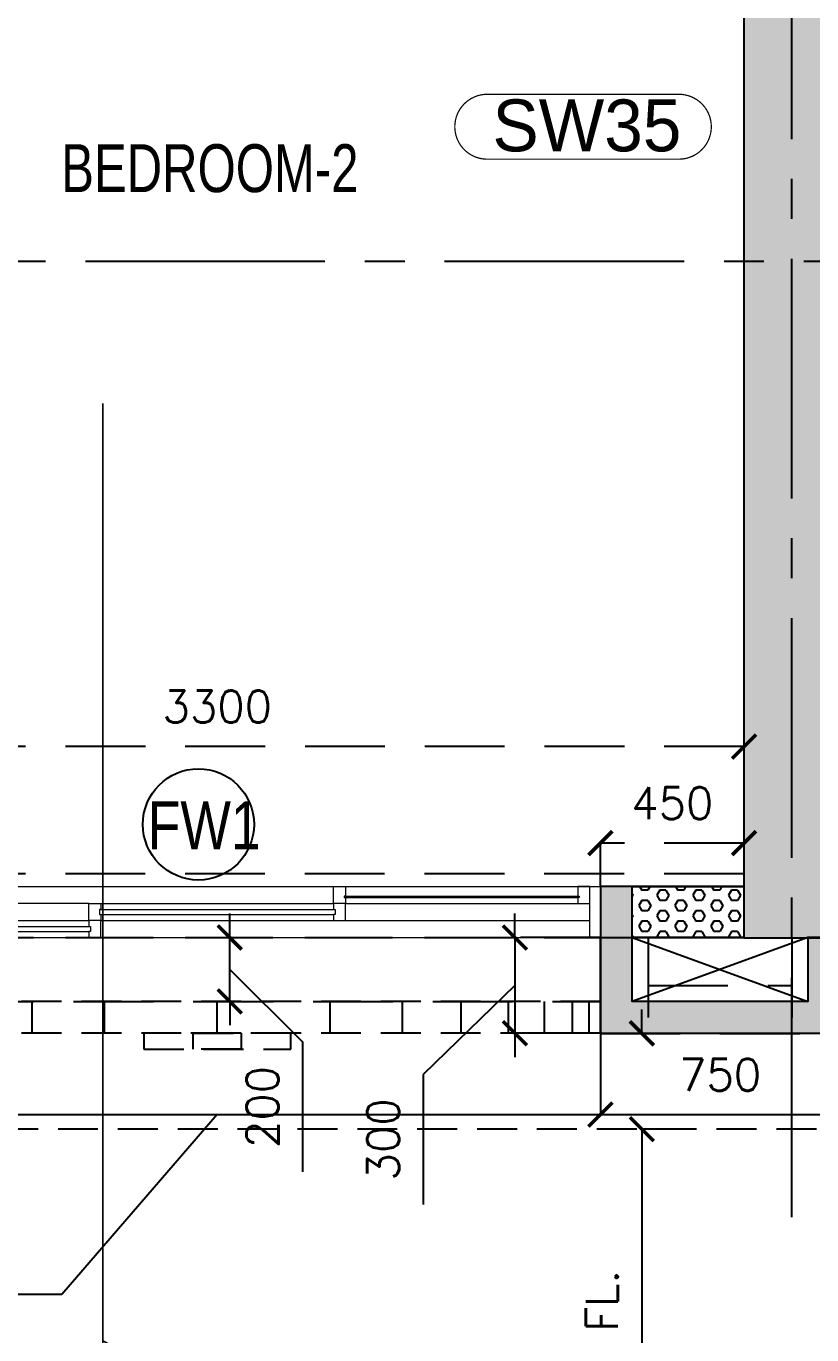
# Model space of a CAD drawing. Header units: millimetres. Extents: x 1167879 to 1231451, y -5731814 to -5645217.
# Drawn here: x 1187684 to 1190145, y -5720927 to -5716830 of the extents above; entities that cross this region are included whole.
import ezdxf
from ezdxf.enums import TextEntityAlignment as Align

# ---------------------------------------------------------------- set-up
doc = ezdxf.new("R2010")
doc.units = ezdxf.units.MM
doc.header["$LTSCALE"] = 1000
doc.header["$MEASUREMENT"] = 0
for name, pattern in [('$0$AUDIT_D_120904163729-0', [0]), ('$0$HIDDEN', [0.375, 0.25, -0.125]), ('$2$AUDIT_D_120904163729-0', [0]), ('$5$HIDDEN', [0.375, 0.25, -0.125]), ('AUDIT_D_120904163729-0', [0]), ('T8(T9 IS SIMILAR) - 1st FLOOR ELEVATION$0$AUDIT_D_120904163729-0', [0]), ('T8(T9 IS SIMILAR) - 1st FLOOR ELEVATION$0$HIDDEN', [0.375, 0.25, -0.125]), ('T8(T9 IS SIMILAR) - DIMENSION & TEXTING$0$HIDDEN', [0.375, 0.25, -0.125]), ('T8(T9 IS SIMILAR) - TYPICAL FLOOR ELEVATION$0$AUDIT_D_120904163729-0', [0]), ('T8(T9 IS SIMILAR) - TYPICAL FLOOR ELEVATION$0$HIDDEN', [0.375, 0.25, -0.125]), ('T8(T9 IS SIMILAR)$0$$0$HIDDEN', [0.375, 0.25, -0.125]), ('T8_PROFILE SECTIONS$0$HIDDEN', [0.375, 0.25, -0.125]), ('T8_PROFILE SECTIONS$0$PHANTOM2', [1.25, 0.625, -0.125, 0.125, -0.125, 0.125, -0.125]), ('T8_REFUGE COLUMNS$0$CENTER2', [1.125, 0.75, -0.125, 0.125, -0.125])]:
    doc.linetypes.add(name, pattern=pattern)
doc.layers.get('0').update_dxf_attribs({"linetype": 'AUDIT_D_120904163729-0'})
for name, color, linetype in [('$0$A-DIM', 1, '$0$AUDIT_D_120904163729-0'), ('$1$A-DIM', 1, '$2$AUDIT_D_120904163729-0'), ('3BHK-A$0$LEDGE WALL', 5, 'Continuous'), ('A_dim', 1, 'Continuous'), ('T8(T9 IS SIMILAR) - 1st FLOOR ELEVATION$0$A-WALL-FEATURES', 6, 'T8(T9 IS SIMILAR) - 1st FLOOR ELEVATION$0$AUDIT_D_120904163729-0'), ('T8(T9 IS SIMILAR) - DIMENSION & TEXTING$0$A-DIMENSIONS', 2, 'T8(T9 IS SIMILAR) - DIMENSION & TEXTING$0$HIDDEN'), ('T8(T9 IS SIMILAR) - DIMENSION & TEXTING$0$a-window-no', 125, 'Continuous'), ('T8(T9 IS SIMILAR) - TYPICAL FLOOR ELEVATION$0$A-DIM', 1, 'T8(T9 IS SIMILAR) - TYPICAL FLOOR ELEVATION$0$AUDIT_D_120904163729-0'), ('T8(T9 IS SIMILAR) - TYPICAL FLOOR ELEVATION$0$A-WALL HATCH', 252, 'T8(T9 IS SIMILAR) - TYPICAL FLOOR ELEVATION$0$AUDIT_D_120904163729-0'), ('T8(T9 IS SIMILAR) - TYPICAL FLOOR ELEVATION$0$A-WALL-FEATURES', 6, 'T8(T9 IS SIMILAR) - TYPICAL FLOOR ELEVATION$0$AUDIT_D_120904163729-0'), ('T8(T9 IS SIMILAR)$0$$6$a-beam 2', 50, 'Continuous'), ('T8(T9 IS SIMILAR)$0$S-BEAM', 20, 'T8(T9 IS SIMILAR)$0$$0$HIDDEN'), ('T8_PROFILE SECTIONS$0$A-PROFILE SECTIONS', 81, 'T8_PROFILE SECTIONS$0$PHANTOM2'), ('T8_REFUGE COLUMNS$0$A-CENTERLINE', 193, 'T8_REFUGE COLUMNS$0$CENTER2'), ('T8_REFUGE COLUMNS$0$A-RCC COLS', 3, 'Continuous'), ('T8_TYPICAL COLUMNS$0$A-RCC COLS', 3, 'Continuous')]:
    doc.layers.add(name, color=color, linetype=linetype)
for name, color, linetype, lineweight in [('3BHK-A$0$A-WALL- 160', 6, 'Continuous', 30), ('3BHK-A$0$Window', 4, 'Continuous', 20), ('T8(T9 IS SIMILAR) - DIMENSION & TEXTING$0$a-Text', 4, 'Continuous', 0), ('T8(T9 IS SIMILAR)$0$D&W', 8, 'Continuous', 25), ('T8_REFUGE COLUMNS$0$A-COLUMN NO size reduce', 81, 'Continuous', 25)]:
    doc.layers.add(name, color=color, linetype=linetype, lineweight=lineweight)
doc.layers.add('T8_REFUGE COLUMNS$0$COL-HATCH', color=7, linetype='Continuous', lineweight=25, true_color=0xa3a3a3)
doc.styles.add('$4$Romans 1', font='romans.shx', dxfattribs={"height": 100})
doc.styles.add('$6$Romans 1', font='romans.shx', dxfattribs={"height": 100})
doc.styles.add('T8(T9 IS SIMILAR) - DIMENSION & TEXTING$0$ARIAL ARROW', font='swisscl.ttf')
doc.styles.add('T8(T9 IS SIMILAR) - DIMENSION & TEXTING$0$LODHA STANDERD', font='sanss___.ttf')
doc.styles.add('T8(T9 IS SIMILAR) - DIMENSION & TEXTING$0$Romans 1', font='romans.shx', dxfattribs={"height": 100})
doc.styles.add('T8(T9 IS SIMILAR) - TYPICAL FLOOR ELEVATION$0$Romans 1', font='romans.shx', dxfattribs={"height": 100})
doc.styles.add('T8_REFUGE COLUMNS$0$STANDARD', font='GOTHIC.TTF')
doc.dimstyles.new('$1$ALPINE S', dxfattribs={"dimscale": 0, "dimtxt": 100, "dimasz": 75, "dimexe": 0, "dimexo": 0, "dimgap": 75, "dimtad": 1, "dimdec": 0, "dimzin": 0, "dimdsep": 46, "dimtxsty": '$4$Romans 1', "dimblk": '$4$_ArchTick', "dimcen": 0.09, "dimclrd": 256, "dimclre": 256, "dimclrt": 7, "dimadec": 0, "dimazin": 0, "dimtfac": 1, "dimtdec": 0, "dimtofl": 0, "dimtmove": 1, "dimatfit": 0, "dimldrblk": '$1$_Open90', "dimfxl": 1, "dimtolj": 1, "dimtzin": 0, "dimarcsym": 0})
doc.dimstyles.new('$2$ALPINE S', dxfattribs={"dimscale": 0, "dimtxt": 100, "dimasz": 75, "dimexe": 0, "dimexo": 0, "dimgap": 75, "dimtad": 1, "dimdec": 0, "dimzin": 0, "dimdsep": 46, "dimtxsty": '$6$Romans 1', "dimblk": '$6$_ArchTick', "dimcen": 0.09, "dimclrd": 256, "dimclre": 256, "dimclrt": 7, "dimadec": 0, "dimazin": 0, "dimtfac": 1, "dimtdec": 0, "dimtofl": 0, "dimtmove": 1, "dimatfit": 0, "dimldrblk": '$2$_Open90', "dimfxl": 1, "dimtolj": 1, "dimtzin": 0, "dimarcsym": 0})
doc.dimstyles.new('T8(T9 IS SIMILAR) - DIMENSION & TEXTING$0$ALPINE S', dxfattribs={"dimscale": 0, "dimtxt": 100, "dimasz": 75, "dimexe": 0, "dimexo": 0, "dimgap": 75, "dimtad": 1, "dimdec": 0, "dimzin": 0, "dimdsep": 46, "dimtxsty": 'T8(T9 IS SIMILAR) - DIMENSION & TEXTING$0$Romans 1', "dimblk": 'T8(T9 IS SIMILAR) - DIMENSION & TEXTING$0$_ArchTick', "dimcen": 0.09, "dimclrd": 256, "dimclre": 256, "dimclrt": 7, "dimadec": 0, "dimazin": 0, "dimtfac": 1, "dimtdec": 0, "dimtofl": 0, "dimtmove": 1, "dimatfit": 0, "dimldrblk": 'T8(T9 IS SIMILAR) - DIMENSION & TEXTING$0$_Open90', "dimfxl": 1, "dimtolj": 1, "dimtzin": 0, "dimarcsym": 0})
doc.dimstyles.new('T8(T9 IS SIMILAR) - TYPICAL FLOOR ELEVATION$0$ALPINE S', dxfattribs={"dimscale": 0, "dimtxt": 100, "dimasz": 75, "dimexe": 0, "dimexo": 0, "dimgap": 75, "dimtad": 1, "dimdec": 0, "dimzin": 0, "dimdsep": 46, "dimtxsty": 'T8(T9 IS SIMILAR) - TYPICAL FLOOR ELEVATION$0$Romans 1', "dimblk": 'T8(T9 IS SIMILAR) - TYPICAL FLOOR ELEVATION$0$_ArchTick', "dimcen": 0.09, "dimclrd": 256, "dimclre": 256, "dimclrt": 7, "dimadec": 0, "dimazin": 0, "dimtfac": 1, "dimtdec": 0, "dimtofl": 0, "dimtmove": 1, "dimatfit": 0, "dimldrblk": 'T8(T9 IS SIMILAR) - TYPICAL FLOOR ELEVATION$0$_Open90', "dimfxl": 1, "dimtolj": 1, "dimtzin": 0, "dimarcsym": 0})

# ---------------------------------------------------------------- blocks, each defined once
blk = doc.blocks.new('T8(T9 IS SIMILAR) - 1st FLOOR ELEVATION')
at = {"layer": 'T8(T9 IS SIMILAR) - 1st FLOOR ELEVATION$0$A-WALL-FEATURES', "color": 4, "linetype": 'T8(T9 IS SIMILAR) - 1st FLOOR ELEVATION$0$HIDDEN', "ltscale": 0.5}
for p, q in [((1189482.7, -5719883.5), (1187082.7, -5719883.5)), ((1187702.6, -5719983.5), (1187702.6, -5719883.5)), ((1187929.6, -5719983.5), (1187929.6, -5719883.5)), ((1188282.7, -5719983.5), (1188282.7, -5719883.5)), ((1188635.9, -5719983.5), (1188635.9, -5719883.5)), ((1188862.8, -5719983.5), (1188862.8, -5719883.5)), ((1189046.2, -5719983.5), (1189046.2, -5719883.5)), ((1189194.6, -5719983.5), (1189194.6, -5719883.5)), ((1189308.1, -5719983.5), (1189308.1, -5719883.5)), ((1189395.4, -5719983.5), (1189395.4, -5719883.5)), ((1189447.8, -5719983.5), (1189447.8, -5719883.5)), ((1189482.7, -5719983.5), (1189482.7, -5719883.5)), ((1189482.7, -5719983.5), (1187082.7, -5719983.5))]:
    blk.add_line(p, q, dxfattribs=at)
at = {"layer": 'T8(T9 IS SIMILAR) - 1st FLOOR ELEVATION$0$A-WALL-FEATURES', "color": 4, "linetype": 'T8(T9 IS SIMILAR) - 1st FLOOR ELEVATION$0$HIDDEN', "ltscale": 0.5, "elevation": 0.6}
blk.add_lwpolyline([(1190534.1, -5717733.5), (1190534.1, -5720283.7), (1186034.1, -5720283.4), (1186034.1, -5719683.2)], dxfattribs=at)
at = {"layer": 'T8(T9 IS SIMILAR) - 1st FLOOR ELEVATION$0$A-WALL-FEATURES', "color": 4, "linetype": 'T8(T9 IS SIMILAR) - 1st FLOOR ELEVATION$0$HIDDEN', "ltscale": 0.5}
for points in [[(1188512.7, -5719983.5), (1188052.7, -5719983.5), (1188052.7, -5720033.5), (1188512.7, -5720033.5)], [(1188357.7, -5720033.5), (1188207.7, -5720033.5), (1188207.7, -5719983.5), (1188357.7, -5719983.5)]]:
    blk.add_lwpolyline(points, close=True, dxfattribs=at)
blk = doc.blocks.new('T8(T9 IS SIMILAR) - DIMENSION & TEXTING$0$WINDOW TAG')
at = {"layer": 'T8(T9 IS SIMILAR) - DIMENSION & TEXTING$0$a-window-no'}
blk.add_circle((0, 0), 174.1, dxfattribs=at)
at = {"layer": 'T8(T9 IS SIMILAR) - DIMENSION & TEXTING$0$a-window-no', "style": 'T8(T9 IS SIMILAR) - DIMENSION & TEXTING$0$LODHA STANDERD'}
blk.add_attdef('WINDOW', text='', height=150, dxfattribs=at).set_placement((11.3, 2.8), align=Align.MIDDLE_CENTER)
blk = doc.blocks.new('T8(T9 IS SIMILAR) - DIMENSION & TEXTING$0$_ArchTick')
at = {"color": 0, "linetype": 'ByBlock', "const_width": 0.15}
blk.add_lwpolyline([(-0.5, -0.5), (0.5, 0.5)], dxfattribs=at)
blk = doc.blocks.new('*D314')
at = {"layer": 'T8(T9 IS SIMILAR) - DIMENSION & TEXTING$0$A-DIMENSIONS', "linetype": 'T8(T9 IS SIMILAR) - DIMENSION & TEXTING$0$HIDDEN', "lineweight": -2, "transparency": 16777216}
for p, q in [((1186632.7, -5719227.5), (1186632.7, -5719085.7)), ((1189932.7, -5719227.5), (1189932.7, -5719085.7))]:
    blk.add_line(p, q, dxfattribs=at)
at = {"layer": 'T8(T9 IS SIMILAR) - DIMENSION & TEXTING$0$A-DIMENSIONS', "lineweight": -2, "transparency": 16777216}
blk.add_line((1189932.7, -5719085.7), (1186632.7, -5719085.7), dxfattribs=at)
at = {"layer": 'T8(T9 IS SIMILAR) - DIMENSION & TEXTING$0$A-DIMENSIONS', "linetype": 'ByBlock', "lineweight": -2, "transparency": 16777216, "xscale": 75, "yscale": 75, "zscale": 75, "rotation": 180}
blk.add_blockref('T8(T9 IS SIMILAR) - DIMENSION & TEXTING$0$_ArchTick', (1186632.7, -5719085.7), dxfattribs=at)
at = {"layer": 'T8(T9 IS SIMILAR) - DIMENSION & TEXTING$0$A-DIMENSIONS', "linetype": 'ByBlock', "lineweight": -2, "transparency": 16777216, "xscale": 75, "yscale": 75, "zscale": 75}
blk.add_blockref('T8(T9 IS SIMILAR) - DIMENSION & TEXTING$0$_ArchTick', (1189932.7, -5719085.7), dxfattribs=at)
at = {"layer": 'T8(T9 IS SIMILAR) - DIMENSION & TEXTING$0$A-DIMENSIONS', "color": 7, "linetype": 'ByBlock', "transparency": 16777216, "insert": (1188282.7, -5718960.7), "char_height": 100, "attachment_point": 5, "style": 'T8(T9 IS SIMILAR) - DIMENSION & TEXTING$0$Romans 1'}
blk.add_mtext('\\A1;3300', dxfattribs=at)
blk = doc.blocks.new('T8(T9 IS SIMILAR) - DIMENSION & TEXTING$0$_Open90')
at = {"color": 0, "linetype": 'ByBlock', "lineweight": -2}
for p, q in [((0, 0), (-1, 0)), ((-0.5, 0.5), (0, 0)), ((0, 0), (-0.5, -0.5))]:
    blk.add_line(p, q, dxfattribs=at)
blk = doc.blocks.new('*D318')
at = {"layer": 'T8(T9 IS SIMILAR) - DIMENSION & TEXTING$0$A-DIMENSIONS', "linetype": 'T8(T9 IS SIMILAR) - DIMENSION & TEXTING$0$HIDDEN', "lineweight": -2, "transparency": 16777216}
for p, q in [((1189482.7, -5719523.5), (1189482.7, -5719388)), ((1189932.7, -5719523.5), (1189932.7, -5719388))]:
    blk.add_line(p, q, dxfattribs=at)
at = {"layer": 'T8(T9 IS SIMILAR) - DIMENSION & TEXTING$0$A-DIMENSIONS', "lineweight": -2, "transparency": 16777216}
blk.add_line((1189932.7, -5719388), (1189482.7, -5719388), dxfattribs=at)
at = {"layer": 'T8(T9 IS SIMILAR) - DIMENSION & TEXTING$0$A-DIMENSIONS', "linetype": 'ByBlock', "lineweight": -2, "transparency": 16777216, "xscale": 75, "yscale": 75, "zscale": 75, "rotation": 180}
blk.add_blockref('T8(T9 IS SIMILAR) - DIMENSION & TEXTING$0$_ArchTick', (1189482.7, -5719388), dxfattribs=at)
at = {"layer": 'T8(T9 IS SIMILAR) - DIMENSION & TEXTING$0$A-DIMENSIONS', "linetype": 'ByBlock', "lineweight": -2, "transparency": 16777216, "xscale": 75, "yscale": 75, "zscale": 75}
blk.add_blockref('T8(T9 IS SIMILAR) - DIMENSION & TEXTING$0$_ArchTick', (1189932.7, -5719388), dxfattribs=at)
at = {"layer": 'T8(T9 IS SIMILAR) - DIMENSION & TEXTING$0$A-DIMENSIONS', "color": 7, "linetype": 'ByBlock', "transparency": 16777216, "insert": (1189707.7, -5719263), "char_height": 100, "attachment_point": 5, "style": 'T8(T9 IS SIMILAR) - DIMENSION & TEXTING$0$Romans 1'}
blk.add_mtext('\\A1;450', dxfattribs=at)
blk = doc.blocks.new('T8_REFUGE COLUMNS')
at = {"layer": 'T8_REFUGE COLUMNS$0$COL-HATCH', "linetype": 'ByBlock'}
h = blk.add_hatch(color=256, dxfattribs=at)
h.dxf.hatch_style = 1
h.paths.add_polyline_path([(1189932.1, -5719684.9), (1190232.1, -5719684.9), (1190232.1, -5715449.9), (1189932.1, -5715449.9)])
at = {"layer": 'T8_REFUGE COLUMNS$0$A-CENTERLINE'}
for p, q in [((1190082.1, -5720558.8), (1190082.1, -5698299.6)), ((1223494.9, -5717567.4), (1182495.9, -5717567.4))]:
    blk.add_line(p, q, dxfattribs=at)
at = {"layer": 'T8_REFUGE COLUMNS$0$A-COLUMN NO size reduce', "linetype": 'ByBlock', "const_width": 3.9}
blk.add_lwpolyline([(1189128.3, -5717246.9, -1), (1189128.3, -5717043.7), (1189728.5, -5717043.7, -1), (1189728.5, -5717246.9)], format="xyb", close=True, dxfattribs=at)
at = {"layer": 'T8_REFUGE COLUMNS$0$A-RCC COLS', "linetype": 'ByBlock'}
blk.add_lwpolyline([(1189932.1, -5719684.9), (1190232.1, -5719684.9), (1190232.1, -5715449.9), (1189932.1, -5715449.9)], close=True, dxfattribs=at)
at = {"layer": 'T8_REFUGE COLUMNS$0$A-COLUMN NO size reduce', "linetype": 'ByBlock', "insert": (1189144.6, -5717059.9), "char_height": 162.5, "attachment_point": 1, "style": 'T8_REFUGE COLUMNS$0$STANDARD'}
blk.add_mtext_dynamic_manual_height_columns('SW35', width=444.685, gutter_width=500, heights=[0], dxfattribs=at)
blk = doc.blocks.new('T8_TYPICAL COLUMNS')
at = {"layer": 'T8_TYPICAL COLUMNS$0$A-RCC COLS', "linetype": 'ByBlock'}
blk.add_blockref('T8_REFUGE COLUMNS', (0, 0), dxfattribs=at)
blk = doc.blocks.new('3BHK-A$0$2400')
at = {"layer": '3BHK-A$0$Window', "color": 1, "lineweight": 13}
for p, q in [((1151176.5, -5692111.9), (1148842.5, -5692111.9)), ((1149607.5, -5692111.9), (1148880, -5692111.9)), ((1149607.5, -5692165.3), (1148880, -5692165.3)), ((1150373.7, -5692165.3), (1149645, -5692165.3)), ((1150411.2, -5692165.3), (1151176.5, -5692165.3)), ((1149607.5, -5692218.6), (1148842.5, -5692218.6)), ((1150373.7, -5692218.6), (1149645, -5692218.6)), ((1151139, -5692218.6), (1150411.2, -5692218.6)), ((1150373.7, -5692271.9), (1148842.5, -5692271.9)), ((1151139, -5692271.9), (1150411.2, -5692271.9))]:
    blk.add_line(p, q, dxfattribs=at)
at = {"layer": '3BHK-A$0$Window', "color": 5, "lineweight": 13}
for p, q in [((1149607.5, -5692142.2), (1148880, -5692142.2)), ((1149607.5, -5692146.7), (1148880, -5692146.7)), ((1150373.7, -5692183.8), (1149645, -5692183.8)), ((1150373.7, -5692200), (1149645, -5692200)), ((1151139, -5692237.2), (1150411.2, -5692237.2)), ((1151139, -5692253.3), (1150411.2, -5692253.3))]:
    blk.add_line(p, q, dxfattribs=at)
at = {"layer": '3BHK-A$0$Window', "color": 4, "lineweight": 13}
for points in [[(1148842.5, -5692111.9), (1148809.5, -5692111.9), (1148809.5, -5692271.9), (1148842.5, -5692271.9)], [(1148880, -5692146.7), (1148880, -5692165.3), (1148842.5, -5692165.3), (1148842.5, -5692111.9), (1148880, -5692111.9), (1148880, -5692142.2), (1148875.5, -5692142.2), (1148875.5, -5692146.7)], [(1149607.5, -5692146.7), (1149607.5, -5692165.3), (1149645, -5692165.3), (1149645, -5692111.9), (1149607.5, -5692111.9), (1149607.5, -5692142.2), (1149612, -5692142.2), (1149612, -5692146.7)], [(1151209.5, -5692111.9), (1151176.5, -5692111.9), (1151176.5, -5692271.9), (1151209.5, -5692271.9)], [(1149645, -5692200), (1149645, -5692218.6), (1149607.5, -5692218.6), (1149607.5, -5692165.3), (1149645, -5692165.3), (1149645, -5692183.8), (1149640.5, -5692183.8), (1149640.5, -5692200)], [(1150373.7, -5692200), (1150373.7, -5692218.6), (1150411.2, -5692218.6), (1150411.2, -5692165.3), (1150373.7, -5692165.3), (1150373.7, -5692183.8), (1150378.2, -5692183.8), (1150378.2, -5692200)], [(1150411.2, -5692253.3), (1150411.2, -5692271.9), (1150373.7, -5692271.9), (1150373.7, -5692218.6), (1150411.2, -5692218.6), (1150411.2, -5692237.2), (1150406.7, -5692237.2), (1150406.7, -5692253.3)], [(1151139, -5692253.3), (1151139, -5692271.9), (1151176.5, -5692271.9), (1151176.5, -5692218.6), (1151139, -5692218.6), (1151139, -5692237.2), (1151143.5, -5692237.2), (1151143.5, -5692253.3)]]:
    blk.add_lwpolyline(points, close=True, dxfattribs=at)
blk = doc.blocks.new('3BHK-A')
at = {"layer": '3BHK-A$0$LEDGE WALL'}
h = blk.add_hatch(dxfattribs=at)
h.set_pattern_fill('HEX', color=8, scale=150, angle=180)
h.paths.add_polyline_path([(1189582.8, -5719684.7), (1189932.7, -5719684.7), (1189932.7, -5719524.7), (1189582.8, -5719524.7)])
at = {"layer": '3BHK-A$0$A-WALL- 160', "linetype": 'ByBlock'}
for p, q in [((1189582.8, -5719523.5, -0.5), (1189932.7, -5719523.5, 0)), ((1189582.8, -5719683.5, -0.5), (1189932.7, -5719683.5, 0))]:
    blk.add_line(p, q, dxfattribs=at)
at = {"layer": '3BHK-A$0$A-WALL- 160', "linetype": 'ByBlock', "xscale": -1}
blk.add_blockref('3BHK-A$0$2400', (2338292.2, -27411.6, 0), dxfattribs=at)
blk = doc.blocks.new('T8(T9 IS SIMILAR) - TYPICAL FLOOR ELEVATION$0$_ArchTick')
at = {"color": 0, "linetype": 'ByBlock', "const_width": 0.15}
blk.add_lwpolyline([(-0.5, -0.5), (0.5, 0.5)], dxfattribs=at)
blk = doc.blocks.new('*D690')
at = {"layer": 'T8(T9 IS SIMILAR) - TYPICAL FLOOR ELEVATION$0$A-DIM', "lineweight": -2, "transparency": 16777216}
for p, q in [((1188321.7, -5719683.5), (1188321.7, -5719608.5)), ((1188321.7, -5719883.5), (1188321.7, -5719683.5)), ((1188321.7, -5719783.5), (1188549.6, -5720010.5)), ((1188321.7, -5719883.5), (1188321.7, -5719958.5)), ((1188549.6, -5720010.5), (1188549.6, -5720417.6))]:
    blk.add_line(p, q, dxfattribs=at)
at = {"layer": 'T8(T9 IS SIMILAR) - TYPICAL FLOOR ELEVATION$0$A-DIM', "linetype": 'T8(T9 IS SIMILAR) - TYPICAL FLOOR ELEVATION$0$HIDDEN', "lineweight": -2, "transparency": 16777216}
for p, q in [((1188282.7, -5719683.5), (1188321.7, -5719683.5)), ((1188282.7, -5719883.5), (1188321.7, -5719883.5))]:
    blk.add_line(p, q, dxfattribs=at)
at = {"layer": 'T8(T9 IS SIMILAR) - TYPICAL FLOOR ELEVATION$0$A-DIM', "linetype": 'ByBlock', "lineweight": -2, "transparency": 16777216, "xscale": 75, "yscale": 75, "zscale": 75}
for p, rotation in [((1188321.7, -5719683.5), 270), ((1188321.7, -5719883.5), 90)]:
    blk.add_blockref('T8(T9 IS SIMILAR) - TYPICAL FLOOR ELEVATION$0$_ArchTick', p, dxfattribs=dict(at, rotation=rotation))
at = {"layer": 'T8(T9 IS SIMILAR) - TYPICAL FLOOR ELEVATION$0$A-DIM', "color": 7, "linetype": 'ByBlock', "transparency": 16777216, "insert": (1188424.6, -5720214.1), "char_height": 100, "attachment_point": 5, "rotation": 90, "style": 'T8(T9 IS SIMILAR) - TYPICAL FLOOR ELEVATION$0$Romans 1'}
blk.add_mtext('\\A1;200', dxfattribs=at)
blk = doc.blocks.new('T8(T9 IS SIMILAR) - TYPICAL FLOOR ELEVATION$0$_Open90')
at = {"color": 0, "linetype": 'ByBlock', "lineweight": -2}
for p, q in [((0, 0), (-1, 0)), ((-0.5, 0.5), (0, 0)), ((0, 0), (-0.5, -0.5))]:
    blk.add_line(p, q, dxfattribs=at)
blk = doc.blocks.new('*D691')
at = {"layer": 'T8(T9 IS SIMILAR) - TYPICAL FLOOR ELEVATION$0$A-DIM', "linetype": 'T8(T9 IS SIMILAR) - TYPICAL FLOOR ELEVATION$0$HIDDEN', "lineweight": -2, "transparency": 16777216}
for p, q in [((1189482.7, -5719983.5), (1189482.7, -5720238.2)), ((1190232.7, -5719983.5), (1190232.7, -5720238.2))]:
    blk.add_line(p, q, dxfattribs=at)
at = {"layer": 'T8(T9 IS SIMILAR) - TYPICAL FLOOR ELEVATION$0$A-DIM', "lineweight": -2, "transparency": 16777216}
blk.add_line((1189482.7, -5720238.2), (1190232.7, -5720238.2), dxfattribs=at)
at = {"layer": 'T8(T9 IS SIMILAR) - TYPICAL FLOOR ELEVATION$0$A-DIM', "linetype": 'ByBlock', "lineweight": -2, "transparency": 16777216, "xscale": 75, "yscale": 75, "zscale": 75, "rotation": 180}
blk.add_blockref('T8(T9 IS SIMILAR) - TYPICAL FLOOR ELEVATION$0$_ArchTick', (1189482.7, -5720238.2), dxfattribs=at)
at = {"layer": 'T8(T9 IS SIMILAR) - TYPICAL FLOOR ELEVATION$0$A-DIM', "linetype": 'ByBlock', "lineweight": -2, "transparency": 16777216, "xscale": 75, "yscale": 75, "zscale": 75}
blk.add_blockref('T8(T9 IS SIMILAR) - TYPICAL FLOOR ELEVATION$0$_ArchTick', (1190232.7, -5720238.2), dxfattribs=at)
at = {"layer": 'T8(T9 IS SIMILAR) - TYPICAL FLOOR ELEVATION$0$A-DIM', "color": 7, "linetype": 'ByBlock', "transparency": 16777216, "insert": (1189857.7, -5720113.2), "char_height": 100, "attachment_point": 5, "style": 'T8(T9 IS SIMILAR) - TYPICAL FLOOR ELEVATION$0$Romans 1'}
blk.add_mtext('\\A1;750', dxfattribs=at)
blk = doc.blocks.new('*D692')
at = {"layer": 'T8(T9 IS SIMILAR) - TYPICAL FLOOR ELEVATION$0$A-DIM', "lineweight": -2, "transparency": 16777216}
for p, q in [((1189215, -5719683.5), (1189215, -5719608.5)), ((1189215, -5719683.5), (1189215, -5719983.5)), ((1189215, -5719833.5), (1188927.5, -5720112.1)), ((1189215, -5719983.5), (1189215, -5720058.5)), ((1188927.5, -5720112.1), (1188927.5, -5720519.3))]:
    blk.add_line(p, q, dxfattribs=at)
at = {"layer": 'T8(T9 IS SIMILAR) - TYPICAL FLOOR ELEVATION$0$A-DIM', "linetype": 'T8(T9 IS SIMILAR) - TYPICAL FLOOR ELEVATION$0$HIDDEN', "lineweight": -2, "transparency": 16777216}
for p, q in [((1189482.7, -5719683.5), (1189215, -5719683.5)), ((1189482.7, -5719983.5), (1189215, -5719983.5))]:
    blk.add_line(p, q, dxfattribs=at)
at = {"layer": 'T8(T9 IS SIMILAR) - TYPICAL FLOOR ELEVATION$0$A-DIM', "linetype": 'ByBlock', "lineweight": -2, "transparency": 16777216, "xscale": 75, "yscale": 75, "zscale": 75}
for p, rotation in [((1189215, -5719683.5), 270), ((1189215, -5719983.5), 90)]:
    blk.add_blockref('T8(T9 IS SIMILAR) - TYPICAL FLOOR ELEVATION$0$_ArchTick', p, dxfattribs=dict(at, rotation=rotation))
at = {"layer": 'T8(T9 IS SIMILAR) - TYPICAL FLOOR ELEVATION$0$A-DIM', "color": 7, "linetype": 'ByBlock', "transparency": 16777216, "insert": (1188802.5, -5720315.7), "char_height": 100, "attachment_point": 5, "rotation": 90, "style": 'T8(T9 IS SIMILAR) - TYPICAL FLOOR ELEVATION$0$Romans 1'}
blk.add_mtext('\\A1;300', dxfattribs=at)
blk = doc.blocks.new('T8_PROFILE SECTIONS$0$MH')
at = {"layer": 'T8_PROFILE SECTIONS$0$A-PROFILE SECTIONS', "linetype": 'T8_PROFILE SECTIONS$0$HIDDEN', "ltscale": 2}
h = blk.add_hatch(color=256, dxfattribs=at)
h.dxf.hatch_style = 1
h.paths.add_polyline_path([(1140339.1, -5697424.8), (1140519.9, -5697528.1), (1140339.1, -5697631.3)])
at = {"layer": 'T8_PROFILE SECTIONS$0$A-PROFILE SECTIONS', "linetype": 'T8_PROFILE SECTIONS$0$HIDDEN', "ltscale": 2, "const_width": 5}
blk.add_lwpolyline([(1140339.1, -5697424.8), (1140339.1, -5697424.8), (1140519.9, -5697528.1), (1140339.1, -5697631.3)], close=True, dxfattribs=at)
blk.add_lwpolyline([(1140339.1, -5697424.8), (1140339.1, -5700565.7)], dxfattribs=at)
blk = doc.blocks.new('PROFILE SECTION LINE T9')
at = {"layer": 'T8_PROFILE SECTIONS$0$A-PROFILE SECTIONS', "linetype": 'ByBlock', "xscale": -1, "rotation": 180}
blk.add_blockref('T8_PROFILE SECTIONS$0$MH', (-1138133, -5706961.2, 0), dxfattribs=at)
blk = doc.blocks.new('$6$_ArchTick')
at = {"color": 0, "linetype": 'ByBlock', "const_width": 0.15}
blk.add_lwpolyline([(-0.5, -0.5), (0.5, 0.5)], dxfattribs=at)
blk = doc.blocks.new('*D59')
at = {"layer": '$1$A-DIM', "lineweight": -2, "transparency": 16777216}
for p, q in [((4780.5, -1183.7), (4780.5, -1108.7)), ((4780.5, -1483.7), (4780.5, -3640.8))]:
    blk.add_line(p, q, dxfattribs=at)
at = {"layer": '$1$A-DIM', "linetype": '$5$HIDDEN', "lineweight": -2, "transparency": 16777216}
for p, q in [((4951.8, -1183.7), (4780.5, -1183.7)), ((4951.8, -1483.7), (4780.5, -1483.7))]:
    blk.add_line(p, q, dxfattribs=at)
at = {"layer": '$1$A-DIM', "linetype": 'ByBlock', "lineweight": -2, "transparency": 16777216, "xscale": 75, "yscale": 75, "zscale": 75}
for p, rotation in [((4780.5, -1183.7), 270), ((4780.5, -1483.7), 90)]:
    blk.add_blockref('$6$_ArchTick', p, dxfattribs=dict(at, rotation=rotation))
at = {"layer": '$1$A-DIM', "color": 7, "linetype": 'ByBlock', "transparency": 16777216, "insert": (4655.5, -2687.2), "char_height": 100, "attachment_point": 5, "rotation": 90, "style": '$6$Romans 1'}
blk.add_mtext('\\A1;300 PROJ. AT 2ND FL.', dxfattribs=at)
blk = doc.blocks.new('$2$_Open90')
at = {"color": 0, "linetype": 'ByBlock', "lineweight": -2}
for p, q in [((0, 0), (-1, 0)), ((-0.5, 0.5), (0, 0)), ((0, 0), (-0.5, -0.5))]:
    blk.add_line(p, q, dxfattribs=at)
blk = doc.blocks.new('$4$_ArchTick')
at = {"color": 0, "linetype": 'ByBlock', "const_width": 0.15}
blk.add_lwpolyline([(-0.5, -0.5), (0.5, 0.5)], dxfattribs=at)
blk = doc.blocks.new('*D68')
at = {"layer": '$0$A-DIM', "linetype": '$0$HIDDEN', "lineweight": -2, "transparency": 16777216}
for p, q in [((2250.7, -1183.7), (2250.7, -1438.3)), ((4650.7, -1183.7), (4650.7, -1438.3))]:
    blk.add_line(p, q, dxfattribs=at)
at = {"layer": '$0$A-DIM', "lineweight": -2, "transparency": 16777216}
for p, q in [((2250.7, -1438.3), (4650.7, -1438.3)), ((3450.7, -1438.3), (2963.8, -2001.7)), ((2963.8, -2001.7), (418.5, -2001.7))]:
    blk.add_line(p, q, dxfattribs=at)
at = {"layer": '$0$A-DIM', "linetype": 'ByBlock', "lineweight": -2, "transparency": 16777216, "xscale": 75, "yscale": 75, "zscale": 75, "rotation": 180}
blk.add_blockref('$4$_ArchTick', (2250.7, -1438.3), dxfattribs=at)
at = {"layer": '$0$A-DIM', "linetype": 'ByBlock', "lineweight": -2, "transparency": 16777216, "xscale": 75, "yscale": 75, "zscale": 75}
blk.add_blockref('$4$_ArchTick', (4650.7, -1438.3), dxfattribs=at)
at = {"layer": '$0$A-DIM', "color": 7, "linetype": 'ByBlock', "transparency": 16777216, "insert": (1691.1, -1867.2), "char_height": 100, "attachment_point": 5, "style": '$4$Romans 1'}
blk.add_mtext("\\A1;2400 ARCH PROFILE 'A' ABOVE", dxfattribs=at)
blk = doc.blocks.new('$1$_Open90')
at = {"color": 0, "linetype": 'ByBlock', "lineweight": -2}
for p, q in [((0, 0), (-1, 0)), ((-0.5, 0.5), (0, 0)), ((0, 0), (-0.5, -0.5))]:
    blk.add_line(p, q, dxfattribs=at)
blk = doc.blocks.new('T8(T9 IS SIMILAR) - DIMENSION & TEXTING')
at = {"layer": 'T8(T9 IS SIMILAR) - DIMENSION & TEXTING$0$a-window-no'}
ref = blk.add_blockref('T8(T9 IS SIMILAR) - DIMENSION & TEXTING$0$WINDOW TAG', (1188223.8, -5719329.5, 0.5), dxfattribs=dict(at, rotation=180))
ref.add_attrib('WINDOW', 'FW1', dxfattribs={"height": 150, "style": 'T8(T9 IS SIMILAR) - DIMENSION & TEXTING$0$LODHA STANDERD', "width": 0.8}).set_placement((1188241.8, -5719332.3, 0.5), align=Align.MIDDLE_CENTER)
at = {"layer": 'T8(T9 IS SIMILAR) - DIMENSION & TEXTING$0$a-Text', "style": 'T8(T9 IS SIMILAR) - DIMENSION & TEXTING$0$ARIAL ARROW'}
blk.add_text('BEDROOM-2', height=150, dxfattribs=at).set_placement((1187794, -5717350, 0.5))
at = {"layer": 'T8(T9 IS SIMILAR) - DIMENSION & TEXTING$0$A-DIMENSIONS', "linetype": 'ByBlock'}
for base, p1, p2, picture, middle in [((1186632.7, -5719085.7, 0.5), (1189932.7, -5719227.5, 0.6), (1186632.7, -5719227.5, 0.5), '*D314', (1188282.7, -5718960.7, 0.5)), ((1189482.7, -5719388, 0.5), (1189932.7, -5719523.5, 0.6), (1189482.7, -5719523.5, 0.5), '*D318', (1189707.7, -5719263, 0.5))]:
    dim = blk.add_linear_dim(base=base, p1=p1, p2=p2, angle=180, dimstyle='T8(T9 IS SIMILAR) - DIMENSION & TEXTING$0$ALPINE S', override={"dimscale": 1, "dimfxl": 5, "dimarcsym": 1}, dxfattribs=at)
    dim.commit()
    dim.dimension.update_dxf_attribs({"geometry": picture, "text_midpoint": middle})
blk = doc.blocks.new('T8(T9 IS SIMILAR) - TYPICAL FLOOR ELEVATION')
at = {"layer": 'T8(T9 IS SIMILAR) - TYPICAL FLOOR ELEVATION$0$A-WALL HATCH', "linetype": 'ByBlock'}
h = blk.add_hatch(dxfattribs=at)
h.set_pattern_fill('ZIGZAG', color=256, scale=250)
h.set_pattern_definition([(0, (0, 0), (31.25, 31.25), [31.25, -31.25]), (90, (31.25, 0), (-31.25, 31.25), [31.25, -31.25])])
h.paths.add_polyline_path([(1186332.7, -5719983.5), (1186332.7, -5719683.5), (1186432.7, -5719683.5), (1186432.7, -5719883.5), (1186982.7, -5719883.5), (1186982.7, -5719523.5), (1187082.7, -5719523.5), (1187082.7, -5719983.5)])
h.paths.add_polyline_path([(1190232.7, -5719983.5), (1190232.7, -5719683.5), (1190132.7, -5719683.5), (1190132.7, -5719883.5), (1189582.7, -5719883.5), (1189582.7, -5719523.5), (1189482.7, -5719523.5), (1189482.7, -5719983.5)])
h.paths.add_polyline_path([(1190857.7, -5717933.5), (1190857.7, -5717733.5), (1190757.7, -5717733.5), (1190757.7, -5717933.5)])
h.paths.add_polyline_path([(1193357.7, -5717733.5), (1193357.7, -5717933.5), (1193257.7, -5717933.5), (1193257.7, -5717733.5)])
h.paths.add_polyline_path([(1196632.8, -5709938.8), (1196632.8, -5709738.8), (1196532.8, -5709738.8), (1196532.8, -5709938.8)])
h.paths.add_polyline_path([(1194132, -5709738.8), (1194132, -5709938.8), (1194032, -5709938.8), (1194032, -5709738.8)])
h.paths.add_polyline_path([(1195742.7, -5701889.7), (1196212.8, -5701889.7), (1196212.8, -5702349.7), (1196112.8, -5702349.7), (1196112.8, -5701989.7), (1195742.7, -5701989.7)])
h.paths.add_polyline_path([(1198312.8, -5702349.7), (1198312.8, -5701889.7), (1199132.6, -5701889.7), (1199132.6, -5701989.7), (1198412.8, -5701989.7), (1198412.8, -5702349.7)])
h.paths.add_polyline_path([(1199662.5, -5701090.3), (1199662.5, -5700890.3), (1199762.5, -5700890.3), (1199762.5, -5701090.3)])
h.paths.add_polyline_path([(1201862.6, -5700890.3), (1201862.6, -5701090.3), (1201962.6, -5701090.3), (1201962.6, -5700890.3)])
h.paths.add_polyline_path([(1210681.9, -5700890.3), (1210681.9, -5701090.3), (1210581.9, -5701090.3), (1210581.9, -5700890.3)])
h.paths.add_polyline_path([(1212882, -5701090.3), (1212882, -5700890.3), (1212782, -5700890.3), (1212782, -5701090.3)])
h.paths.add_polyline_path([(1214231.8, -5702349.7), (1214231.8, -5701889.7), (1213412.3, -5701889.7), (1213412.3, -5701989.7), (1214131.8, -5701989.7), (1214131.8, -5702349.7)])
h.paths.add_polyline_path([(1216801.9, -5701889.7), (1216331.8, -5701889.7), (1216331.8, -5702349.7), (1216431.8, -5702349.7), (1216431.8, -5701989.7), (1216801.9, -5701989.7)])
h.paths.add_polyline_path([(1215911.7, -5709938.8), (1215911.7, -5709738.8), (1216011.7, -5709738.8), (1216011.7, -5709938.8)])
h.paths.add_polyline_path([(1218412.5, -5709738.8), (1218412.5, -5709938.8), (1218512.5, -5709938.8), (1218512.5, -5709738.8)])
h.paths.add_polyline_path([(1221686.9, -5717933.5), (1221686.9, -5717733.5), (1221786.9, -5717733.5), (1221786.9, -5717933.5)])
h.paths.add_polyline_path([(1219186.9, -5717733.5), (1219186.9, -5717933.5), (1219286.9, -5717933.5), (1219286.9, -5717733.5)])
h.paths.add_polyline_path([(1222311.8, -5719983.5), (1222311.8, -5719683.5), (1222411.8, -5719683.5), (1222411.8, -5719883.5), (1222961.8, -5719883.5), (1222961.8, -5719523.5), (1223061.8, -5719523.5), (1223061.8, -5719983.5)])
h.paths.add_polyline_path([(1226211.8, -5719983.5), (1226211.8, -5719683.5), (1226111.8, -5719683.5), (1226111.8, -5719883.5), (1225561.8, -5719883.5), (1225561.8, -5719523.5), (1225461.8, -5719523.5), (1225461.8, -5719983.5)])
h.paths.add_polyline_path([(1217001.9, -5727584.6), (1216901.9, -5727584.6), (1216901.9, -5727784.6), (1216356.8, -5727784.6), (1216356.8, -5727424.6), (1216256.8, -5727424.6), (1216256.8, -5727884.6), (1217001.9, -5727884.6)])
h.paths.add_polyline_path([(1214156.8, -5727424.6), (1214056.8, -5727424.6), (1214056.8, -5727784.6), (1213412.3, -5727784.6), (1213412.3, -5727884.6), (1214156.8, -5727884.6)])
h.paths.add_polyline_path([(1210681.9, -5728884), (1210681.9, -5728684), (1210581.9, -5728684), (1210581.9, -5728884)])
h.paths.add_polyline_path([(1212882, -5728684), (1212882, -5728884), (1212782, -5728884), (1212782, -5728684)])
h.paths.add_polyline_path([(1201862.6, -5728884), (1201862.6, -5728684), (1201962.6, -5728684), (1201962.6, -5728884)])
h.paths.add_polyline_path([(1199662.5, -5728684), (1199662.5, -5728884), (1199762.5, -5728884), (1199762.5, -5728684)])
h.paths.add_polyline_path([(1198387.7, -5727424.6), (1198487.7, -5727424.6), (1198487.7, -5727784.6), (1199132.3, -5727784.6), (1199132.3, -5727884.6), (1198387.7, -5727884.6)])
h.paths.add_polyline_path([(1195542.6, -5727584.6), (1195642.6, -5727584.6), (1195642.6, -5727784.6), (1196187.7, -5727784.6), (1196187.7, -5727424.6), (1196287.7, -5727424.6), (1196287.7, -5727884.6), (1195542.6, -5727884.6)])
at = {"layer": 'T8(T9 IS SIMILAR) - TYPICAL FLOOR ELEVATION$0$A-WALL-FEATURES', "color": 8, "linetype": 'ByBlock'}
for p, q in [((1189582.7, -5719683.5, 0), (1190132.7, -5719883.5, 0)), ((1190132.7, -5719683.5, 0), (1189582.7, -5719883.5, 0))]:
    blk.add_line(p, q, dxfattribs=at)
at = {"layer": 'T8(T9 IS SIMILAR) - TYPICAL FLOOR ELEVATION$0$A-WALL-FEATURES', "color": 8, "linetype": 'T8(T9 IS SIMILAR) - TYPICAL FLOOR ELEVATION$0$HIDDEN'}
blk.add_line((1187082.7, -5719883.5, 0), (1189482.7, -5719883.5, 0), dxfattribs=at)
at = {"layer": 'T8(T9 IS SIMILAR) - TYPICAL FLOOR ELEVATION$0$A-WALL-FEATURES', "linetype": 'ByBlock', "elevation": 0}
blk.add_lwpolyline([(1190232.7, -5719983.5), (1190232.7, -5719683.5), (1190132.7, -5719683.5), (1190132.7, -5719883.5), (1189582.7, -5719883.5), (1189582.7, -5719523.5), (1189482.7, -5719523.5), (1189482.7, -5719983.5)], close=True, dxfattribs=at)
at = {"layer": 'T8(T9 IS SIMILAR) - TYPICAL FLOOR ELEVATION$0$A-DIM', "linetype": 'ByBlock'}
for base, p1, p2, picture, middle in [((1188321.7, -5719683.5), (1188282.7, -5719883.5, 0), (1188282.7, -5719683.5, 0), '*D690', (1188549.6, -5720085.5)), ((1189215, -5719983.5), (1189482.7, -5719683.5, 0), (1189482.7, -5719983.5), '*D692', (1188927.5, -5720187.1))]:
    dim = blk.add_linear_dim(base=base, p1=p1, p2=p2, angle=90, dimstyle='T8(T9 IS SIMILAR) - TYPICAL FLOOR ELEVATION$0$ALPINE S', override={"dimscale": 1, "dimfxl": 5, "dimarcsym": 1}, dxfattribs=at)
    dim.commit()
    dim.dimension.update_dxf_attribs({"geometry": picture, "text_midpoint": middle, "dimtype": 128})
dim = blk.add_linear_dim(base=(1190232.7, -5720238.2), p1=(1189482.7, -5719983.5, 0), p2=(1190232.7, -5719983.5, 0), dimstyle='T8(T9 IS SIMILAR) - TYPICAL FLOOR ELEVATION$0$ALPINE S', override={"dimscale": 1, "dimfxl": 5, "dimarcsym": 1}, dxfattribs=at)
dim.commit()
dim.dimension.update_dxf_attribs({"geometry": '*D691', "text_midpoint": (1189857.7, -5720113.2)})
blk = doc.blocks.new('T8(T9 IS SIMILAR)')
at = {"layer": 'T8(T9 IS SIMILAR)$0$D&W', "linetype": 'ByBlock'}
blk.add_blockref('3BHK-A', (0, 0), dxfattribs=at)
blk.add_blockref('T8(T9 IS SIMILAR) - TYPICAL FLOOR ELEVATION', (0, 0), dxfattribs=at)
blk.add_blockref('T8_TYPICAL COLUMNS', (0, 0), dxfattribs=at)
at = {"layer": 'T8(T9 IS SIMILAR)$0$$6$a-beam 2', "linetype": 'ByBlock'}
blk.add_blockref('T8(T9 IS SIMILAR) - DIMENSION & TEXTING', (0, 0), dxfattribs=at)
at = {"layer": 'T8(T9 IS SIMILAR)$0$S-BEAM'}
for p, q in [((1185182, -5719483.6, -0.2), (1189932, -5719483.5, -0.2)), ((1184832, -5719683.5, -0.2), (1189932.4, -5719683.4, -0.5)), ((1185182, -5719683.6, -0.2), (1189932, -5719683.5, -0.2)), ((1189482.1, -5719683.6), (1189482.1, -5719983.7)), ((1189632.1, -5719683.6), (1189632.1, -5719983.7)), ((1190082, -5719683.7, -0.3), (1190082, -5719983.7, -0.3)), ((1189632.1, -5719833.7), (1190082, -5719833.7, -0.3)), ((1189482.1, -5719983.7), (1190232, -5719983.7, -0.3))]:
    blk.add_line(p, q, dxfattribs=at)
blk = doc.blocks.new('2ndflproj')
at = {"layer": '$0$A-DIM', "linetype": 'ByBlock'}
dim = blk.add_linear_dim(base=(4650.7, -1438.3), p1=(2250.7, -1183.7), p2=(4650.7, -1183.7), text="<> ARCH PROFILE 'A' ABOVE", dimstyle='$1$ALPINE S', override={"dimscale": 1, "dimfxl": 5, "dimarcsym": 1}, dxfattribs=at)
dim.commit()
dim.dimension.update_dxf_attribs({"geometry": '*D68', "text_midpoint": (2888.8, -2001.7), "dimtype": 128})
at = {"layer": '$1$A-DIM', "linetype": 'ByBlock'}
dim = blk.add_linear_dim(base=(4780.5, -1483.7, 0), p1=(4951.8, -1183.7, 0), p2=(4951.8, -1483.7, 0), angle=90, text='<> PROJ. AT 2ND FL.', dimstyle='$2$ALPINE S', override={"dimscale": 1, "dimtmove": 0, "dimfxl": 5, "dimarcsym": 1}, dxfattribs=at)
dim.commit()
dim.dimension.update_dxf_attribs({"geometry": '*D59', "text_midpoint": (4780.5, -2687.2, 0), "dimtype": 128})

msp = doc.modelspace()

# ---------------------------------------------------------------- block references
at = {"layer": 'A_dim', "linetype": 'ByBlock'}
msp.add_blockref('T8(T9 IS SIMILAR) - 1st FLOOR ELEVATION', (0, 0), dxfattribs=at)

# ---------------------------------------------------------------- next in the draw order: block references
at = {"linetype": 'ByBlock'}
msp.add_blockref('T8(T9 IS SIMILAR) - DIMENSION & TEXTING', (0, 0), dxfattribs=at)

# ---------------------------------------------------------------- next in the draw order: block references
msp.add_blockref('T8(T9 IS SIMILAR)', (0, 0), dxfattribs=at)

# ---------------------------------------------------------------- next in the draw order: block references
msp.add_blockref('2ndflproj', (1184832.1, -5718799.9), dxfattribs=at)
at = {"layer": 'T8_PROFILE SECTIONS$0$A-PROFILE SECTIONS', "linetype": 'ByBlock'}
msp.add_blockref('PROFILE SECTION LINE T9', (1185718.2, -5711615.8, 0), dxfattribs=at)

doc.saveas('drawing.dxf')
